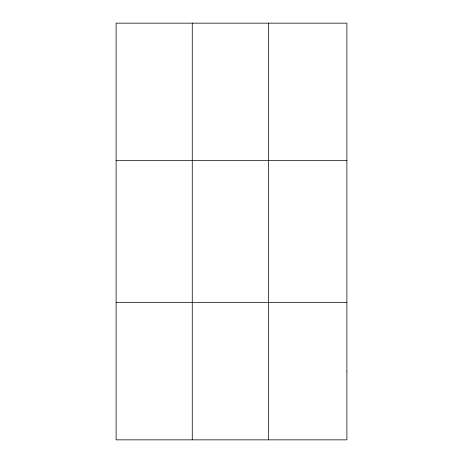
<?xml version="1.0" encoding="UTF-8"?>
<svg xmlns="http://www.w3.org/2000/svg" width="463" height="463" viewBox="0 0 463 463"><rect width="100%" height="100%" fill="white"/><g stroke="black" fill="none" stroke-linecap="round" stroke-linejoin="round"><path stroke-width="0.69" d="M192.267 23.15L192.267 439.85M268.424 23.15L268.424 439.85M116.109 160.661L346.891 160.661M116.109 302.339L346.891 302.339M346.891 371.095L346.891 439.85L116.109 439.85L116.109 23.15L346.891 23.15L346.891 371.095"/></g></svg>
